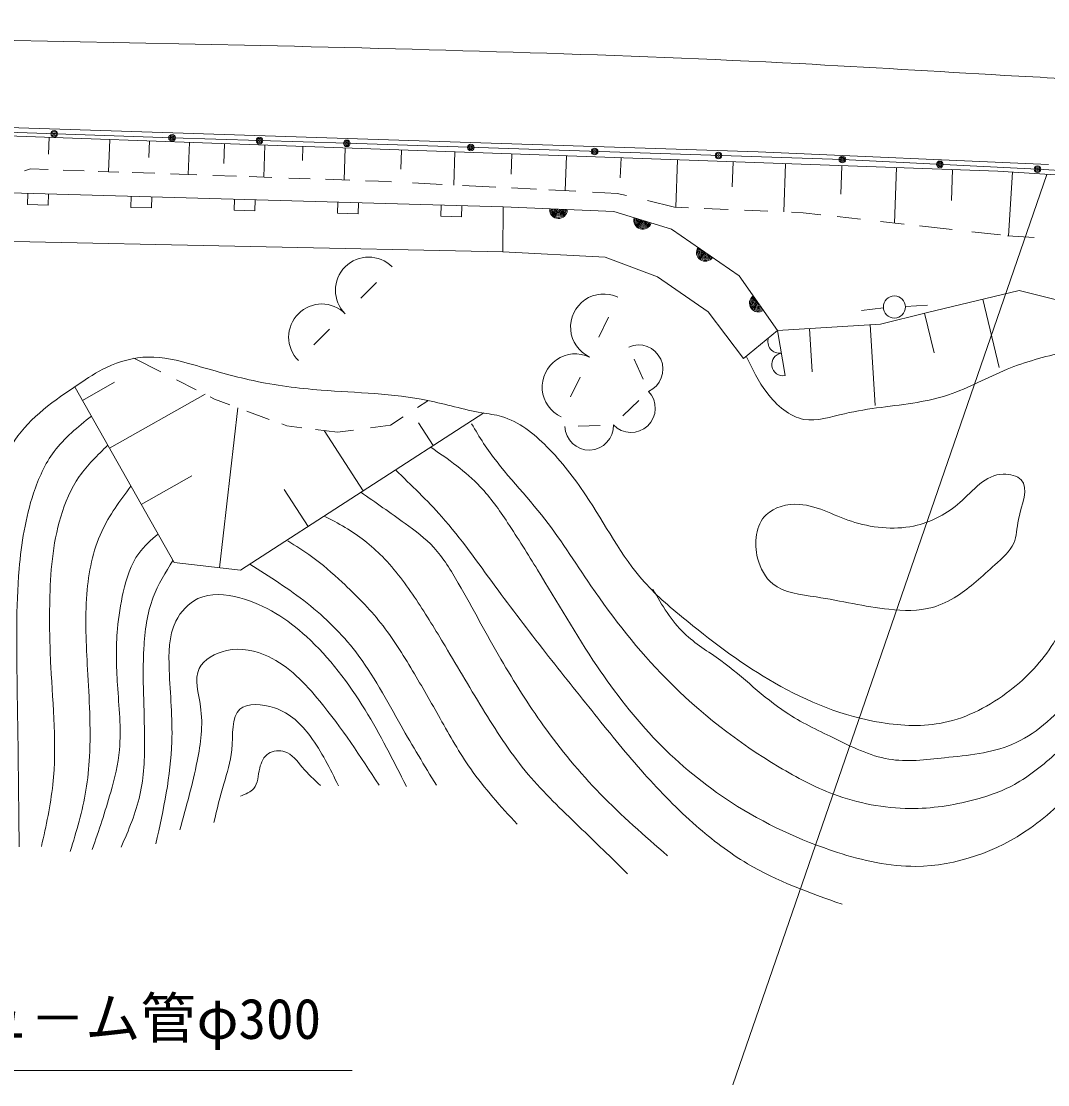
# Model space of a CAD drawing. Units: millimetres, scale not verified. Extents: x 40000 to 680000, y 20000 to 380000.
# Drawn here: x 315731 to 362191, y 239949 to 288094 of the extents above; entities that cross this region are included whole.
import ezdxf
from ezdxf.enums import TextEntityAlignment as Align

# ---------------------------------------------------------------- set-up
doc = ezdxf.new("R2010")
doc.units = ezdxf.units.MM
doc.header["$LTSCALE"] = 1000
for name, color, linetype, lineweight in [('M-BGD', 7, 'Continuous', 13), ('M-BMK', 2, 'Continuous', 13), ('M-STR-HTXT', 7, 'Continuous', 13), ('M-STR-STRC', 7, 'Continuous', 13)]:
    doc.layers.add(name, color=color, linetype=linetype, lineweight=lineweight)
doc.styles.add('ＭＳ ゴシック', font='')
doc.styles.get('ＭＳ ゴシック').set_extended_font_data('MS Gothic')

msp = doc.modelspace()

# ---------------------------------------------------------------- linework, layer by layer
at = {"layer": 'M-BGD'}
for p, q in [((295837, 283906), (349079, 282178)), ((295881, 283743), (322555, 282814)), ((295977, 283616), (325616, 282524)), ((316959, 282080), (316987, 282842)), ((319685, 281283), (319738, 282740)), ((321510, 281921), (321538, 282674)), ((322555, 282814), (330469, 282568)), ((323287, 281157), (323341, 282608)), ((324903, 281649), (324936, 282549)), ((325616, 282524), (359930, 281305)), ((326703, 281037), (326754, 282483)), ((328458, 281785), (328480, 282422)), ((330341, 280909), (330393, 282354)), ((330469, 282568), (352896, 281831)), ((332909, 281405), (332939, 282264)), ((335306, 280680), (335359, 282178)), ((349079, 282178), (362231, 281614)), ((337899, 281175), (337931, 282086)), ((340350, 280422), (340406, 281998)), ((342845, 281000), (342878, 281910)), ((345359, 279681), (345435, 281820)), ((347908, 280593), (347948, 281730)), ((352896, 281831), (361727, 281401)), ((315882, 281322), (316154, 281407)), ((316154, 281407), (316953, 281379)), ((317627, 281356), (318572, 281323)), ((319209, 281300), (320152, 281267)), ((320744, 281246), (321782, 281210)), ((322485, 281185), (323671, 281143)), ((350243, 279462), (350321, 281646)), ((352825, 280273), (352871, 281555)), ((355260, 278957), (355349, 281467)), ((357830, 279982), (357879, 281377)), ((359930, 281305), (386820, 279587)), ((360410, 278379), (360594, 281262)), ((361727, 281401), (386869, 279741)), ((324401, 281118), (325476, 281080)), ((326048, 281060), (327066, 281024)), ((327848, 280997), (328808, 280963)), ((329494, 280939), (330604, 280900)), ((331306, 280875), (331900, 280854)), ((331900, 280854), (332495, 280824)), ((333435, 280776), (334780, 280707)), ((314159, 280356), (337542, 279690)), ((316015, 279803), (316030, 280303)), ((316951, 279776), (316965, 280276)), ((335699, 280660), (337209, 280583)), ((337919, 280546), (339052, 280488)), ((339611, 280460), (340838, 280397)), ((341580, 280359), (342701, 280301)), ((342701, 280301), (343132, 280199)), ((316951, 279776), (316015, 279803)), ((320692, 279670), (320706, 280169)), ((321627, 279643), (321641, 280143)), ((325369, 279536), (325383, 280036)), ((326304, 279510), (326318, 280010)), ((330045, 279403), (330059, 279903)), ((330980, 279377), (330995, 279877)), ((334722, 279270), (334736, 279770)), ((335657, 279244), (335671, 279743)), ((344070, 279976), (345303, 279683)), ((321627, 279643), (320692, 279670)), ((326304, 279510), (325369, 279536)), ((330980, 279377), (330045, 279403)), ((335657, 279244), (334722, 279270)), ((337542, 279648), (337531, 277653)), ((342549, 279480), (337542, 279690)), ((337542, 279690), (337542, 279648)), ((345158, 278680), (342549, 279480)), ((345303, 279683), (345934, 279655)), ((346647, 279623), (347728, 279575)), ((348464, 279542), (349521, 279495)), ((350591, 279447), (351126, 279423)), ((351126, 279423), (351917, 279334)), ((352658, 279250), (353715, 279131)), ((354619, 279029), (355694, 278908)), ((356383, 278831), (357864, 278664)), ((348230, 276576), (345158, 278680)), ((358749, 278564), (360047, 278418)), ((360366, 278382), (361581, 278303)), ((337531, 277653), (314116, 278153)), ((337531, 277653), (342164, 277410)), ((342164, 277410), (344522, 276521)), ((344522, 276521), (346828, 274945)), ((349955, 274094), (348230, 276576)), ((331100, 275563), (331808, 276270)), ((360895, 275903), (356687, 274893)), ((364399, 275018), (360895, 275903)), ((359999, 272418), (359256, 275510)), ((346828, 274945), (348415, 272830)), ((354751, 275114), (353761, 275004)), ((355751, 275184), (356751, 275234)), ((341880, 273796), (342307, 274700)), ((356687, 274893), (354626, 274388)), ((357049, 273084), (356619, 274877)), ((328979, 273442), (329686, 274149)), ((348415, 272830), (349955, 274094)), ((354626, 274388), (349955, 274094)), ((349955, 274094), (350306, 272052)), ((351531, 272227), (351407, 274185)), ((354385, 270705), (354155, 274359)), ((320822, 272836), (322040, 272222)), ((343469, 272798), (343878, 271885)), ((319947, 271752), (318498, 270933)), ((322758, 271860), (323653, 271408)), ((340596, 271084), (341024, 271988)), ((322647, 263590), (318166, 271521)), ((324054, 271206), (319725, 268761)), ((324281, 271091), (324480, 270991)), ((324480, 270991), (325178, 270732)), ((325529, 270601), (324703, 263355)), ((333665, 270607), (334128, 270910)), ((343688, 270924), (342964, 270234)), ((336673, 270371), (325654, 263246)), ((325944, 270448), (326957, 270071)), ((332444, 269809), (333016, 270183)), ((327517, 269863), (327750, 269777)), ((327750, 269777), (328436, 269690)), ((329049, 269612), (330049, 269486)), ((331531, 269686), (332444, 269809)), ((333707, 269907), (334370, 268881)), ((341930, 269800), (340931, 269766)), ((329443, 269562), (331206, 266836)), ((330049, 269486), (330771, 269583)), ((323444, 267511), (321160, 266221)), ((327637, 266896), (328716, 265226)), ((325654, 263246), (322647, 263590))]:
    msp.add_line(p, q, dxfattribs=at)
for centre, radius in [((317220, 283000), 150), ((317220, 283000), 100), ((317220, 283000), 50), ((322555, 282814), 150), ((322555, 282814), 100), ((322555, 282814), 50), ((326512, 282691), 150), ((326512, 282691), 100), ((326512, 282691), 50), ((330469, 282568), 150), ((330469, 282568), 100), ((330469, 282568), 50), ((336076, 282384), 150), ((336076, 282384), 100), ((336076, 282384), 50), ((341683, 282200), 150), ((341683, 282200), 100), ((341683, 282200), 50), ((347289, 282016), 150), ((347289, 282016), 100), ((347289, 282016), 50), ((352896, 281831), 150), ((352896, 281831), 100), ((352896, 281831), 50), ((357312, 281616), 150), ((357312, 281616), 100), ((357312, 281616), 50), ((361727, 281401), 150), ((361727, 281401), 100), ((361727, 281401), 50), ((355253, 275159), 500)]:
    msp.add_circle(centre, radius, dxfattribs=at)
for centre, radius, start, end in [((340046, 279564), 400, 178.0748, 358.0748), ((340046, 279564), 400, 178.0748, 358.0748), ((340046, 279564), 350, 178.0748, 358.0748), ((340046, 279564), 300, 178.0748, 358.0748), ((340046, 279564), 250, 178.0748, 358.0748), ((340046, 279564), 200, 178.0748, 358.0748), ((340046, 279564), 150, 178.0748, 358.0748), ((340046, 279564), 100, 178.0748, 358.0748), ((340046, 279564), 50, 178.0748, 358.0748), ((343854, 279080), 400, 162.9622, 342.9622), ((343854, 279080), 400, 162.9622, 342.9622), ((343854, 279080), 350, 162.9622, 342.9622), ((343854, 279080), 300, 162.9622, 342.9622), ((343854, 279080), 250, 162.9622, 342.9622), ((343854, 279080), 200, 162.9622, 342.9622), ((343854, 279080), 150, 162.9622, 342.9622), ((343854, 279080), 100, 162.9622, 342.9622), ((343854, 279080), 50, 162.9622, 342.9622), ((346694, 277628), 400, 145.5915, 325.5915), ((346694, 277628), 400, 145.5915, 325.5915), ((346694, 277628), 350, 145.5915, 325.5915), ((346694, 277628), 300, 145.5915, 325.5915), ((331454, 275917), 1500, 45, 225), ((346694, 277628), 250, 145.5915, 325.5915), ((346694, 277628), 200, 145.5915, 325.5915), ((346694, 277628), 150, 145.5915, 325.5915), ((346694, 277628), 100, 145.5915, 325.5915), ((346694, 277628), 50, 145.5915, 325.5915), ((342093, 274248), 1500, 64.6758, 244.6758), ((349092, 275335), 400, 124.796, 304.796), ((349092, 275335), 400, 124.796, 304.796), ((349092, 275335), 350, 124.796, 304.796), ((349092, 275335), 300, 124.796, 304.796), ((349092, 275335), 250, 124.796, 304.796), ((349092, 275335), 200, 124.796, 304.796), ((349092, 275335), 150, 124.796, 304.796), ((349092, 275335), 100, 124.796, 304.796), ((329333, 273795), 1500, 45, 225), ((349092, 275335), 50, 124.796, 304.796), ((350043, 273583), 518, 158.994, 279.7657), ((340810, 271536), 1500, 64.6758, 244.6758), ((343673, 272342), 1100, 294.138, 114.138), ((350218, 272563), 518, 99.7657, 279.7657), ((343326, 270579), 1100, 223.6097, 43.6097), ((341431, 269783), 1100, 181.9306, 1.9306)]:
    msp.add_arc(centre, radius, start, end, dxfattribs=at)
for points, knots in [([(348546, 272937), (348815, 272366), (349083, 271795), (349487, 271269), (349920, 270704), (350509, 270190), (351155, 270071), (351740, 269964), (352372, 270179), (352994, 270328), (354111, 270596), (355196, 270653), (356288, 270841), (356763, 270923), (357240, 271030), (357699, 271183), (358614, 271488), (359459, 271973), (360351, 272338), (361177, 272676), (362044, 272912), (362917, 273108), (363472, 273233), (364028, 273341), (364585, 273450)], [0, 0, 0, 0, 1, 1, 1, 2, 2, 2, 3, 3, 3, 4, 4, 4, 5, 5, 5, 6, 6, 6, 7, 7, 7, 8, 8, 8, 8]), ([(387414, 267630), (386590, 267365), (385767, 267101), (384944, 266821), (384044, 266515), (383144, 266190), (382206, 266051), (381472, 265942), (380715, 265946), (379982, 266094), (379506, 266190), (379040, 266346), (378614, 266564), (377502, 267133), (376659, 268122), (375663, 268916), (374965, 269473), (374191, 269935), (373353, 270200), (372346, 270518), (371245, 270552), (370188, 270413), (369572, 270333), (368972, 270193), (368392, 269986), (367640, 269717), (366924, 269335), (366296, 268831), (365691, 268345), (365168, 267745), (364799, 267077), (364233, 266055), (364027, 264872), (363772, 263699), (363485, 262373), (363137, 261059), (362447, 259935), (361944, 259116), (361259, 258399), (360479, 257796), (359586, 257106), (358568, 256566), (357485, 256342), (356567, 256152), (355601, 256190), (354662, 256342), (352948, 256621), (351324, 257283), (349829, 258138), (348433, 258937), (347150, 259904), (345894, 260918), (345200, 261479), (344514, 262055), (343927, 262715), (342881, 263890), (342150, 265335), (341275, 266650), (340760, 267425), (340194, 268156), (339522, 268831), (338929, 269426), (338253, 269977), (337469, 270200), (337178, 270282), (336873, 270319), (336571, 270371), (335745, 270512), (334946, 270760), (334133, 270927), (332554, 271251), (330920, 271269), (329300, 271397), (328262, 271479), (327229, 271607), (326220, 271825), (325301, 272024), (324401, 272298), (323483, 272552), (322822, 272735), (322151, 272907), (321473, 272894), (320828, 272882), (320177, 272702), (319591, 272424), (319139, 272209), (318726, 271935), (318308, 271654), (317240, 270936), (316138, 270168), (315442, 269130), (314725, 268060), (314440, 266702), (314287, 265367), (313988, 262741), (314203, 260203), (314159, 257625), (314134, 256144), (314023, 254650), (314159, 253177), (314229, 252418), (314365, 251664), (314501, 250910)], [0, 0, 0, 0, 1, 1, 1, 2, 2, 2, 3, 3, 3, 4, 4, 4, 5, 5, 5, 6, 6, 6, 7, 7, 7, 8, 8, 8, 9, 9, 9, 10, 10, 10, 11, 11, 11, 12, 12, 12, 13, 13, 13, 14, 14, 14, 15, 15, 15, 16, 16, 16, 17, 17, 17, 18, 18, 18, 19, 19, 19, 20, 20, 20, 21, 21, 21, 22, 22, 22, 23, 23, 23, 24, 24, 24, 25, 25, 25, 26, 26, 26, 27, 27, 27, 28, 28, 28, 29, 29, 29, 30, 30, 30, 31, 31, 31, 32, 32, 32, 33, 33, 33, 34, 34, 34, 34]), ([(315637, 250719), (315610, 253154), (315582, 255588), (315545, 258027), (315518, 259787), (315486, 261548), (315637, 263300), (315737, 264457), (315917, 265610), (316285, 266723), (316509, 267399), (316803, 268061), (317223, 268621), (317682, 269234), (318293, 269725), (318904, 270215)], [0, 0, 0, 0, 1, 1, 1, 2, 2, 2, 3, 3, 3, 4, 4, 4, 5, 5, 5, 5]), ([(385095, 256031), (384154, 256019), (383212, 256007), (382306, 256178), (381139, 256398), (380031, 256923), (378931, 257425), (378067, 257820), (377208, 258201), (376362, 258599), (375428, 259039), (374510, 259500), (373574, 259994), (372862, 260369), (372139, 260763), (371372, 260874), (370630, 260982), (369847, 260823), (369098, 260581), (368111, 260261), (367183, 259795), (366456, 259113), (365791, 258490), (365292, 257687), (364695, 256985), (364100, 256286), (363407, 255686), (362713, 255077), (362106, 254545), (361498, 254006), (360805, 253609), (360198, 253262), (359524, 253024), (358839, 252842), (357895, 252592), (356929, 252447), (355958, 252454), (354781, 252462), (353597, 252693), (352494, 253105), (351634, 253426), (350824, 253857), (350036, 254328), (348170, 255445), (346432, 256786), (344913, 258335), (343651, 259622), (342539, 261052), (341518, 262541), (340780, 263616), (340089, 264723), (339280, 265743), (338416, 266833), (337418, 267825), (336656, 268984), (336466, 269273), (336291, 269573), (336116, 269872)], [0, 0, 0, 0, 1, 1, 1, 2, 2, 2, 3, 3, 3, 4, 4, 4, 5, 5, 5, 6, 6, 6, 7, 7, 7, 8, 8, 8, 9, 9, 9, 10, 10, 10, 11, 11, 11, 12, 12, 12, 13, 13, 13, 14, 14, 14, 15, 15, 15, 16, 16, 16, 17, 17, 17, 18, 18, 18, 19, 19, 19, 19]), ([(319648, 268898), (319184, 268451), (318720, 268005), (318357, 267483), (317976, 266934), (317708, 266300), (317514, 265652), (317144, 264412), (317047, 263116), (317020, 261828), (316999, 260841), (317019, 259860), (317069, 258873), (317160, 257093), (317347, 255298), (317158, 253537), (317058, 252598), (316851, 251669), (316644, 250740)], [0, 0, 0, 0, 1, 1, 1, 2, 2, 2, 3, 3, 3, 4, 4, 4, 5, 5, 5, 6, 6, 6, 6]), ([(387406, 253996), (386663, 253895), (385920, 253793), (385174, 253785), (384110, 253774), (383041, 253954), (382008, 254238), (380766, 254579), (379577, 255071), (378420, 255625), (377430, 256098), (376464, 256617), (375435, 257012), (374582, 257338), (373685, 257579), (372782, 257645), (371800, 257716), (370810, 257581), (369827, 257404), (369133, 257279), (368443, 257133), (367806, 256861), (367012, 256521), (366301, 255984), (365635, 255414), (364972, 254844), (364353, 254242), (363736, 253635), (362991, 252902), (362246, 252161), (361384, 251554), (359891, 250503), (358044, 249850), (356228, 249835), (355020, 249825), (353826, 250098), (352670, 250468), (350974, 251012), (349361, 251768), (347876, 252730), (346663, 253515), (345536, 254438), (344529, 255474), (343505, 256526), (342606, 257694), (341785, 258911), (340832, 260324), (339985, 261802), (339101, 263253), (338662, 263974), (338214, 264687), (337744, 265394), (337366, 265964), (336973, 266529), (336508, 267022), (335855, 267714), (335059, 268263), (334263, 268812)], [0, 0, 0, 0, 1, 1, 1, 2, 2, 2, 3, 3, 3, 4, 4, 4, 5, 5, 5, 6, 6, 6, 7, 7, 7, 8, 8, 8, 9, 9, 9, 10, 10, 10, 11, 11, 11, 12, 12, 12, 13, 13, 13, 14, 14, 14, 15, 15, 15, 16, 16, 16, 17, 17, 17, 18, 18, 18, 19, 19, 19, 19]), ([(332667, 267781), (333385, 267094), (334104, 266407), (334759, 265665), (335631, 264679), (336391, 263595), (337171, 262530), (337919, 261510), (338685, 260508), (339463, 259514), (340199, 258574), (340946, 257642), (341694, 256710), (342423, 255802), (343152, 254895), (343926, 254027), (344663, 253199), (345441, 252407), (346277, 251675), (347004, 251038), (347774, 250446), (348599, 249956), (349931, 249165), (351406, 248641), (352881, 248117)], [0, 0, 0, 0, 1, 1, 1, 2, 2, 2, 3, 3, 3, 4, 4, 4, 5, 5, 5, 6, 6, 6, 7, 7, 7, 8, 8, 8, 8]), ([(349744, 262629), (350256, 262214), (351005, 262138), (351711, 262030), (352858, 261855), (353895, 261593), (355005, 261474), (355659, 261404), (356339, 261384), (356972, 261560), (357366, 261670), (357741, 261855), (358084, 262073), (358705, 262468), (359221, 262970), (359795, 263485), (360132, 263787), (360489, 264095), (360650, 264468), (360785, 264781), (360783, 265139), (360864, 265538), (360999, 266196), (361362, 266963), (360992, 267334), (360818, 267510), (360479, 267597), (360180, 267591), (359355, 267574), (358828, 266851), (358212, 266308), (357640, 265803), (356992, 265454), (356288, 265281), (355376, 265058), (354372, 265131), (353465, 265409), (353039, 265540), (352635, 265716), (352224, 265880), (351814, 266044), (351397, 266195), (350941, 266222), (350403, 266253), (349809, 266110), (349444, 265751), (348979, 265293), (348887, 264482), (349059, 263784), (349175, 263317), (349409, 262901), (349744, 262629)], [0, 0, 0, 0, 1, 1, 1, 2, 2, 2, 3, 3, 3, 4, 4, 4, 5, 5, 5, 6, 6, 6, 7, 7, 7, 8, 8, 8, 9, 9, 9, 10, 10, 10, 11, 11, 11, 12, 12, 12, 13, 13, 13, 14, 14, 14, 15, 15, 15, 16, 16, 16, 17, 17, 17, 17]), ([(317949, 250513), (318227, 251427), (318505, 252341), (318660, 253280), (318744, 253782), (318793, 254292), (318819, 254802), (318886, 256116), (318803, 257432), (318730, 258745), (318666, 259883), (318608, 261019), (318700, 262164), (318778, 263141), (318965, 264125), (319372, 265001), (319711, 265732), (320204, 266387), (320697, 267042)], [0, 0, 0, 0, 1, 1, 1, 2, 2, 2, 3, 3, 3, 4, 4, 4, 5, 5, 5, 6, 6, 6, 6]), ([(344981, 250318), (343939, 251225), (342897, 252133), (341935, 253122), (341006, 254078), (340151, 255111), (339373, 256197), (338676, 257169), (338041, 258183), (337443, 259213), (336784, 260347), (336172, 261502), (335513, 262650), (335183, 263225), (334842, 263799), (334397, 264278), (334016, 264689), (333560, 265031), (333101, 265364), (332437, 265845), (331769, 266307), (331101, 266768)], [0, 0, 0, 0, 1, 1, 1, 2, 2, 2, 3, 3, 3, 4, 4, 4, 5, 5, 5, 6, 6, 6, 7, 7, 7, 7]), ([(343172, 249504), (342441, 250219), (341709, 250934), (340971, 251644), (340180, 252404), (339381, 253160), (338679, 253996), (337947, 254868), (337320, 255829), (336719, 256801), (336101, 257799), (335511, 258810), (334910, 259816), (334491, 260517), (334067, 261215), (333613, 261896), (333152, 262589), (332659, 263264), (332076, 263856), (331573, 264367), (331003, 264817), (330387, 265183), (330078, 265367), (329757, 265530), (329437, 265692)], [0, 0, 0, 0, 1, 1, 1, 2, 2, 2, 3, 3, 3, 4, 4, 4, 5, 5, 5, 6, 6, 6, 7, 7, 7, 8, 8, 8, 8]), ([(321924, 264880), (321607, 264607), (321290, 264333), (321048, 264005), (320681, 263504), (320490, 262876), (320348, 262253), (320221, 261697), (320133, 261145), (320085, 260589), (320012, 259750), (320030, 258899), (320085, 258049), (320149, 257066), (320264, 256084), (320173, 255115), (320111, 254465), (319957, 253821), (319778, 253188), (319532, 252313), (319239, 251459), (318946, 250604)], [0, 0, 0, 0, 1, 1, 1, 2, 2, 2, 3, 3, 3, 4, 4, 4, 5, 5, 5, 6, 6, 6, 7, 7, 7, 7]), ([(338174, 251740), (337436, 252550), (336698, 253360), (336072, 254251), (335563, 254976), (335127, 255754), (334690, 256528), (334281, 257253), (333870, 257973), (333444, 258689), (333001, 259433), (332542, 260172), (332004, 260849), (331477, 261513), (330875, 262117), (330252, 262698), (329810, 263111), (329358, 263513), (328870, 263866), (328525, 264116), (328163, 264341), (327800, 264567)], [0, 0, 0, 0, 1, 1, 1, 2, 2, 2, 3, 3, 3, 4, 4, 4, 5, 5, 5, 6, 6, 6, 7, 7, 7, 7]), ([(322593, 263684), (322259, 263143), (321925, 262602), (321703, 262017), (321426, 261286), (321325, 260487), (321281, 259695), (321205, 258320), (321304, 256968), (321311, 255594), (321316, 254743), (321285, 253884), (321100, 253062), (320918, 252253), (320587, 251482), (320256, 250710)], [0, 0, 0, 0, 1, 1, 1, 2, 2, 2, 3, 3, 3, 4, 4, 4, 5, 5, 5, 5]), ([(334518, 253514), (333976, 254402), (333435, 255290), (332920, 256197), (332273, 257338), (331667, 258509), (330869, 259544), (330237, 260365), (329484, 261100), (328668, 261746), (327845, 262397), (326959, 262957), (326073, 263517)], [0, 0, 0, 0, 1, 1, 1, 2, 2, 2, 3, 3, 3, 4, 4, 4, 4]), ([(344318, 262379), (344737, 261662), (345156, 260945), (345735, 260389), (346225, 259917), (346830, 259561), (347393, 259152), (348421, 258406), (349307, 257486), (350348, 256801), (351017, 256360), (351751, 256016), (352489, 255655), (353304, 255256), (354126, 254836), (354992, 254690), (355809, 254552), (356666, 254658), (357524, 254750), (358576, 254864), (359630, 254957), (360570, 255353), (361597, 255786), (362488, 256580), (363223, 257464), (364418, 258902), (365198, 260579), (366540, 261866), (367000, 262307), (367526, 262703), (368108, 262922), (368908, 263222), (369815, 263189), (370701, 263102), (371682, 263007), (372638, 262847), (373505, 262469), (374447, 262059), (375284, 261392), (376189, 260871), (377205, 260286), (378307, 259885), (379385, 259424), (380187, 259081), (380975, 258705), (381797, 258429), (382567, 258170), (383367, 258000), (384167, 257830)], [0, 0, 0, 0, 1, 1, 1, 2, 2, 2, 3, 3, 3, 4, 4, 4, 5, 5, 5, 6, 6, 6, 7, 7, 7, 8, 8, 8, 9, 9, 9, 10, 10, 10, 11, 11, 11, 12, 12, 12, 13, 13, 13, 14, 14, 14, 15, 15, 15, 16, 16, 16, 16]), ([(333161, 253454), (332572, 254626), (331982, 255799), (331292, 256921), (330547, 258131), (329685, 259282), (328638, 260238), (327779, 261022), (326795, 261676), (325623, 261987), (324984, 262156), (324290, 262224), (323723, 261957), (323297, 261755), (322943, 261364), (322728, 260931), (322394, 260259), (322396, 259486), (322427, 258730), (322472, 257621), (322581, 256547), (322547, 255474), (322500, 253935), (322162, 252398), (321824, 250860)], [0, 0, 0, 0, 1, 1, 1, 2, 2, 2, 3, 3, 3, 4, 4, 4, 5, 5, 5, 6, 6, 6, 7, 7, 7, 8, 8, 8, 8]), ([(322909, 251494), (323197, 252529), (323484, 253564), (323693, 254599), (323855, 255400), (323970, 256201), (323844, 257072), (323756, 257676), (323552, 258315), (323784, 258791), (323983, 259200), (324505, 259490), (325020, 259605), (325687, 259753), (326341, 259608), (326919, 259333), (327847, 258893), (328579, 258119), (329241, 257313), (330242, 256095), (331083, 254805), (331925, 253514)], [0, 0, 0, 0, 1, 1, 1, 2, 2, 2, 3, 3, 3, 4, 4, 4, 5, 5, 5, 6, 6, 6, 7, 7, 7, 7]), ([(330086, 253484), (329705, 254257), (329324, 255031), (328819, 255715), (328410, 256270), (327919, 256766), (327191, 257012), (326642, 257197), (325958, 257240), (325623, 256951), (325223, 256607), (325322, 255790), (325261, 255112), (325210, 254541), (325045, 254068), (324899, 253574), (324732, 253010), (324590, 252417), (324447, 251825)], [0, 0, 0, 0, 1, 1, 1, 2, 2, 2, 3, 3, 3, 4, 4, 4, 5, 5, 5, 6, 6, 6, 6]), ([(329282, 253494), (328997, 253756), (328712, 254017), (328449, 254326), (328214, 254603), (327997, 254919), (327661, 255027), (327423, 255104), (327124, 255075), (326917, 254939), (326705, 254801), (326587, 254550), (326523, 254282), (326442, 253948), (326445, 253588), (326260, 253363), (326123, 253197), (325885, 253105), (325647, 253012)], [0, 0, 0, 0, 1, 1, 1, 2, 2, 2, 3, 3, 3, 4, 4, 4, 5, 5, 5, 6, 6, 6, 6])]:
    msp.add_open_spline(points, degree=3, knots=knots, dxfattribs=at)
at = {"layer": 'M-BMK'}
msp.add_line((272586, 288094), (326569, 286998), dxfattribs=at)
msp.add_open_spline([(326569, 286998), (334699, 286798), (342829, 286598), (350948, 286176), (354043, 286015), (357137, 285822), (360232, 285646), (363666, 285451), (367102, 285276), (370537, 285101)], degree=3, knots=[0, 0, 0, 0, 1, 1, 1, 2, 2, 2, 3, 3, 3, 3], dxfattribs=at)
at = {"layer": 'M-STR-HTXT'}
msp.add_line((309949, 240591), (330705, 240591), dxfattribs=at)
at = {"layer": 'M-STR-STRC'}
msp.add_line((362151, 281164), (347942, 239949), dxfattribs=at)

# ---------------------------------------------------------------- texts
at = {"layer": 'M-STR-HTXT', "style": 'ＭＳ ゴシック'}
for s, p in [('ヒュ－ム管', (311124, 243891)), ('φ300', (323667, 243855))]:
    msp.add_text(s, height=1833, dxfattribs=at).set_placement(p, align=Align.TOP_LEFT)

doc.saveas('drawing.dxf')
